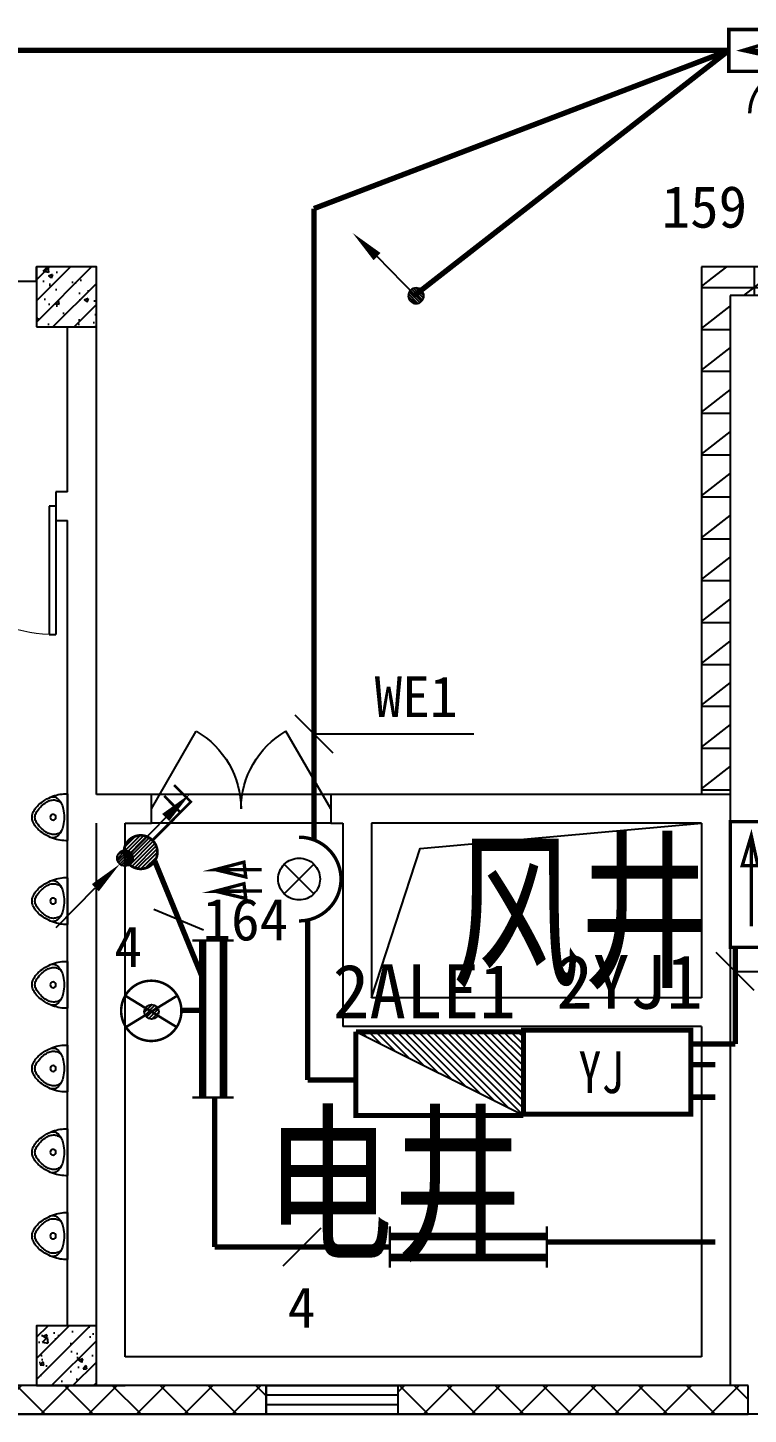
# Model space of a CAD drawing. Header units: millimetres. Extents: x -633009578 to 5705885, y -633235091 to 2571734.
# Drawn here: x 3039496 to 3045520, y 1855760 to 1867349 of the extents above; entities that cross this region are included whole.
import ezdxf

# ---------------------------------------------------------------- set-up
doc = ezdxf.new("R2010")
doc.units = ezdxf.units.MM
doc.header["$LTSCALE"] = 1000
doc.header["$MEASUREMENT"] = 0
doc.linetypes.add('DASH', pattern=[0.35, 0.25, -0.1])
doc.layers.get('0').update_dxf_attribs({"color": 9})
for name, color, linetype in [('000000000000电气', 7, 'Continuous'), ('A-COLUM(柱)', 255, 'Continuous'), ('A-DOOR(门）', 4, 'Continuous'), ('A-F-AREA(计算)', 5, 'Continuous'), ('A-HATH(填充)', 8, 'Continuous'), ('A-LVTY(厨卫)', 8, 'Continuous'), ('A-OTHER(其它)', 192, 'Continuous'), ('A-TEXT(房间)', 243, 'Continuous'), ('A-WALL(墙)', 255, 'Continuous'), ('A-WINDOW（窗）', 4, 'Continuous'), ('WALL', 9, 'Continuous'), ('电-弱电平面-箭头', 3, 'Continuous'), ('电-强电平面-标注', 3, 'Continuous'), ('电-强电平面-线缆', 3, 'Continuous'), ('设备-动力', 3, 'Continuous'), ('设备-照明', 3, 'Continuous'), ('设备-箱柜', 3, 'Continuous')]:
    doc.layers.add(name, color=color, linetype=linetype)
doc.styles.add('_TCH', font='simhei.ttf', dxfattribs={"width": 0.75, "bigfont": 'hztxt.shx'})
doc.styles.add('ELEC-DIM', font='simhei.ttf')
doc.styles.add('IDQSTYLE', font='simhei.ttf', dxfattribs={"width": 0.707, "bigfont": 'hztxt.shx'})
doc.styles.get("Standard").update_dxf_attribs({"font": 'simhei.ttf', "bigfont": 'hztxt.shx'})
doc.styles.add('宋体', font='simhei.ttf')
pattern_1 = [(0, (597621.4751960391, 677977.5160347573), (0, 350), []), (37.875, (598021.4751960391, 677977.5160347573), (-169.61527734408, 218.0766567528281), []), (90, (598021.4751960391, 677977.5160347573), (-450, 2.755455298081545e-14), [])]
pattern_2 = [(45, (597821.4751960391, 677977.5160347573), (-200.0002033111466, 200.0002033111467), []), (135, (597821.4751960391, 677977.5160347573), (-200.0002033111467, -200.0002033111466), [])]

# ---------------------------------------------------------------- blocks, each defined once
blk = doc.blocks.new('HC000078')
at = {"color": 0, "linetype": 'Continuous', "const_width": 0.2}
for points in [[(-3.750000000000028, 1.25), (3.75, 1.25), (3.75, -1.25), (-3.750000000000028, -1.25), (-3.750000000000028, 1.25)], [(2.5, 0), (-2.500000000000028, 0)]]:
    blk.add_lwpolyline(points, dxfattribs=at)
blk.add_lwpolyline([(2.917016710174721, 0), (1.120131515022848, 0.3984556212736834), (1.120131515022848, -0.539087017017323)], close=True, dxfattribs=at)
at = {"color": 0, "style": 'IDQSTYLE', "width": 0.7}
blk.add_attdef('PSFHATT', (5.75, -1.25), '', height=2.5, dxfattribs=at)
blk = doc.blocks.new('HC000064')
at = {"color": 0, "linetype": 'Continuous'}
for p, q in [((-0.8838834764831063, -0.8838834764831063), (0.8838834764831063, 0.8838834764831063)), ((-0.8838834764830494, 0.8838834764831063), (0.8838834764831631, -0.8838834764831063))]:
    blk.add_line(p, q, dxfattribs=at)
at = {"color": 0, "linetype": 'Continuous', "const_width": 0.2}
blk.add_lwpolyline([(5.710751695749348e-14, 2.499999999999886, 0.1989123673796647), (-1.767766952966326, 1.767766952966327, 0.1989123673796613), (-2.5, 1.951292859901378e-16, 0.1989123673796761), (-1.767766952966326, -1.76776695296644, 0.1989123673796782), (5.594010226827932e-14, -2.500000000000227)], format="xyb", dxfattribs=at)
for points in [[(2.226896073527712, 0.5659208660671311), (5.003498004369476, 0.5624686703930024), (3.296463286048663, 1.009912150058199), (3.185957433181557, 0.1260038671447887), (5.003498004369476, 0.5624686703930024)], [(2.224443767981995, -0.721123763554715), (5.001045698823816, -0.7245759592289005), (3.294010980502946, -0.2771324795636474), (3.18350512763584, -1.161040762477114), (5.001045698823816, -0.7245759592289005)]]:
    blk.add_lwpolyline(points, dxfattribs=at)
at = {"color": 0, "linetype": 'Continuous'}
for centre, radius, start, end in [((1.199040866595169e-14, -7.105427357601002e-14), 1.250000000000069, 135.0000000000036, 179.9999999999968), ((-2.259303855112194e-14, -1.740829702612245e-13), 1.250000000000117, 89.99999999999898, 134.9999999999991), ((-9.10937991704941e-14, -1.740829702612245e-13), 1.250000000000117, 45.00000000000085, 89.99999999999582), ((-1.252331571777177e-13, -7.088774012231625e-14), 1.250000000000068, 3.249254662582951e-12, 44.99999999999639), ((-2.284838984678572e-13, -5.684341886080801e-14), 1.250000000000172, 315.0000000000093, 2.605510395054555e-12), ((-2.264854970235319e-14, -5.695444116327053e-14), 1.250000000000034, 179.9999999999974, 225.0000000000007), ((-2.270406085358445e-14, -1.338928967697939e-13), 1.24999999999998, 224.9999999999983, 270.000000000001), ((-9.131584377541913e-14, 3.996802888650564e-15), 1.250000000000118, 270.0000000000042, 315.0000000000028)]:
    blk.add_arc(centre, radius, start, end, dxfattribs=at)
at = {"color": 0, "style": 'IDQSTYLE', "width": 0.7}
blk.add_attdef('PSFHATT', (7.003498004369476, -2.500000010000227), '', height=2.5, dxfattribs=at)
blk = doc.blocks.new('HC000067')
at = {"color": 0, "linetype": 'Continuous'}
for points, const_width in [([(6.25, 0.8328412808464349), (-6.250000000000057, 0.8328412808464349)], 0.6), ([(-6.250000000000057, 1.65), (-6.250000000000057, -1.650000000000057)], 0.2), ([(6.25, 1.65), (6.25, -1.650000000000057)], 0.2), ([(6.25, -0.8328412808464352), (-6.250000000000057, -0.8328412808464352)], 0.6)]:
    blk.add_lwpolyline(points, dxfattribs=dict(at, const_width=const_width))
at = {"color": 0, "style": 'IDQSTYLE', "width": 0.7}
blk.add_attdef('PSFHATT', (8.25, -1.650000000000057), '', height=2.5, dxfattribs=at)
blk = doc.blocks.new('*X159')
at = {"color": 0, "linetype": 'Continuous'}
for p, q in [((292.887994045295, 135.6274459094068), (293.516320533106, 136.2557723972178)), ((292.952224463849, 135.4088336154862), (293.7349328270265, 136.1915419786637)), ((292.9956283900541, 136.0179229666405), (293.1258434758722, 136.1481380524586)), ((293.0755886594741, 135.2493550986367), (293.8944113438761, 136.0681777830387)), ((293.2494900660814, 135.1404137927693), (294.0033526497434, 135.8942763764314)), ((293.4911899527468, 135.0992709669601), (294.0444954755525, 135.6525764897659))]:
    blk.add_line(p, q, dxfattribs=at)
blk = doc.blocks.new('HC000703')
at = {"color": 0, "linetype": 'Continuous', "const_width": 0.2000000000000002}
blk.add_lwpolyline([(-2.399999999999977, 0.05872925643336657, 1), (2.399999999999977, 0.05872925643336657, 1)], format="xyb", close=True, dxfattribs=at)
at = {"color": 0, "linetype": 'Continuous', "const_width": 0.2}
for points in [[(-2.074282131997677, 1.265938284269794), (2.022051310501354, -1.234061715730206)], [(2.074282131997734, 1.265938284269794), (-2.022051310501354, -1.234061715730206)]]:
    blk.add_lwpolyline(points, dxfattribs=at)
at = {"color": 0, "linetype": 'Continuous'}
blk.add_circle((0.02097265619840982, -0.0127996515010409), 0.5796574060804803, dxfattribs=at)
blk.add_arc((3.410605131648481e-12, 0.05872925643825511), 2.400000000004948, 224.6186283858651, 315.1351718326803, dxfattribs=at)
blk.add_blockref('*X159', (-293.4444389024706, -135.6911545353449), dxfattribs=at)
at = {"color": 0, "style": 'IDQSTYLE', "width": 0.7}
blk.add_attdef('PSFHATT', (4.400000009999977, -2.341270753566693), '', height=2.5, dxfattribs=at)
blk = doc.blocks.new('*X123')
at = {"color": 0, "linetype": 'Continuous'}
for p, q in [((236.8433150387835, 319.9990725063215), (241.4210886051158, 324.5768460726538)), ((237.2675791074955, 319.9990725063215), (242.2655414724513, 324.9970348712774)), ((237.6918431762074, 319.9990725063215), (242.2655414724513, 324.5727708025654)), ((235.9947869013596, 319.9990725063215), (239.7240323302681, 323.7283179352299)), ((236.4190509700716, 319.9990725063215), (240.5725604676919, 324.1525820039419)), ((238.1161072449193, 319.9990725063215), (242.2655414724513, 324.1485067338535)), ((238.5403713136312, 319.9990725063215), (242.2655414724513, 323.7242426651416)), ((235.1462587639358, 319.9990725063215), (238.0269760554204, 322.8797897978061)), ((235.5705228326477, 319.9990725063215), (238.8755041928442, 323.304053866518)), ((238.9646353823431, 319.9990725063215), (242.2655414724513, 323.2999785964296)), ((239.3888994510551, 319.9990725063215), (242.2655414724513, 322.8757145277177)), ((234.297730626512, 319.9990725063215), (236.3299197805727, 322.0312616603822)), ((234.7219946952239, 319.9990725063215), (237.1784479179965, 322.4555257290941)), ((239.813163519767, 319.9990725063215), (242.2655414724513, 322.4514504590058)), ((240.2374275884789, 319.9990725063215), (242.2655414724513, 322.0271863902939)), ((233.8734665578, 319.9990725063215), (235.4813916431488, 321.6069975916703)), ((240.6616916571909, 319.9990725063215), (242.2655414724513, 321.6029223215819)), ((233.0249384203761, 319.9990725063215), (233.7843353683011, 320.7584694542464)), ((233.4492024890881, 319.9990725063215), (234.6328635057249, 321.1827335229584)), ((241.0859557259028, 319.9990725063215), (242.2655414724513, 321.17865825287)), ((241.5102197946147, 319.9990725063215), (242.2655414724513, 320.7543941841581)), ((232.6006743516642, 319.9990725063215), (232.9358072308772, 320.3342053855345)), ((241.9344838633266, 319.9990725063215), (242.2655414724513, 320.3301301154461))]:
    blk.add_line(p, q, dxfattribs=at)
blk = doc.blocks.new('HC000431')
at = {"color": 0, "linetype": 'Continuous'}
blk.add_line((5, 2.5), (-5, -2.5), dxfattribs=at)
at = {"color": 0, "linetype": 'Continuous', "const_width": 0.3}
for points in [[(5, 2.5), (-5, 2.5), (-5, -2.5)], [(-5, -2.5), (5, -2.5), (5, 2.5)]]:
    blk.add_lwpolyline(points, dxfattribs=at)
at = {"color": 0, "linetype": 'Continuous'}
blk.add_blockref('*X123', (-237.2655414724513, -322.4990725063215), dxfattribs=at)
at = {"color": 0, "style": 'IDQSTYLE', "width": 0.7}
blk.add_attdef('PSFHATT', (7.000000000000028, -2.5), '', height=2.5, dxfattribs=at)
blk = doc.blocks.new('HC001536')
at = {"color": 0, "linetype": 'Continuous', "const_width": 0.3}
blk.add_lwpolyline([(5, 2.5), (-5, 2.5), (-5, -2.5), (5, -2.5)], close=True, dxfattribs=at)
at = {"color": 0, "style": 'IDQSTYLE', "width": 0.7}
for tag, p in [('AW', (-1.708333333333333, -1.25)), ('PSFHATT', (7, -2.5))]:
    blk.add_attdef(tag, p, '', height=2.5, dxfattribs=at)
blk = doc.blocks.new('*X157')
at = {"color": 0, "linetype": 'Continuous'}
for p, q in [((261.9988066744281, 135.850956910748), (263.2375091559566, 137.0896593922765)), ((262.0234026256783, 135.5927101495236), (263.4957559171792, 137.0650634410244)), ((262.0463461952987, 136.1813391440932), (262.9071269225657, 137.0421198713602)), ((262.0884022348038, 135.3748670461744), (263.7135990205094, 137.00006383188)), ((262.1829592200917, 135.1865813189878), (263.9018847477136, 136.9055068466096)), ((262.3023466942452, 135.0231260806666), (264.0653399860179, 136.7861193724393)), ((262.4446987243758, 134.8826353983226), (264.205830668362, 136.6437673423088)), ((262.6100901587723, 134.7651841202445), (264.3232819464568, 136.478375907929)), ((262.8005700291263, 134.6728212781239), (264.4156447885779, 136.2878960375755)), ((263.0211904412342, 134.6105989777572), (264.4778670889456, 136.0672756254685)), ((263.2836307586351, 134.5901965826834), (264.4982694840214, 135.8048353080697)), ((263.6234742990336, 134.6471974106073), (264.4412686561033, 135.464991767677))]:
    blk.add_line(p, q, dxfattribs=at)
blk = doc.blocks.new('HC000107')
at = {"color": 0, "linetype": 'Continuous', "const_width": 0.2}
for points in [[(0.8838834764831067, 2.133883476483163), (3.75, 5), (5, 3.75)], [(2.898879886034138, 4.275409520972289), (4.191507707965854, 3.019373591507303)]]:
    blk.add_lwpolyline(points, dxfattribs=at)
blk.add_lwpolyline([(0.88388347648322, 0.3661165235168934, 0.1989123673796338), (1.249999999999944, 1.250000000000057, 0.1989123673796269), (0.8838834764831636, 2.13388347648322, 0.1989123673796352), (4.172009959724221e-16, 2.5, 0.1989123673796539), (-0.8838834764831627, 2.13388347648322, 0.1989123673796721), (-1.250000000000056, 1.250000000000057, 0.1989123673796564), (-0.8838834764832764, 0.3661165235168368, 0.198912367379673), (0, 0, 0.198912367379652)], format="xyb", close=True, dxfattribs=at)
at = {"color": 0, "linetype": 'Continuous'}
blk.add_blockref('*X157', (-263.2487560761182, -134.5897099905746), dxfattribs=at)
at = {"color": 0, "style": 'IDQSTYLE', "width": 0.7}
blk.add_attdef('PSFHATT', (7, -1e-08), '', height=2.5, dxfattribs=at)
blk = doc.blocks.new('*X134')
at = {"color": 0, "linetype": 'Continuous'}
for p, q in [((192.590110055903, 446.7242872143482), (193.9264208598343, 448.0605980182795)), ((192.6512440212146, 447.2096852483717), (193.4410228258108, 447.9994640529679)), ((192.666080612941, 446.3759937026742), (194.2747143715083, 447.9846274612416)), ((192.8122309321682, 446.0978799531896), (194.552828120993, 447.8384771420143)), ((193.0126674313866, 445.874052383696), (194.7766556904866, 447.6380406427959)), ((193.2651240367983, 445.7022449203958), (194.9484631537868, 447.3855840373842)), ((193.5780466605768, 445.5909034754624), (195.0598045987202, 447.0726614136058)), ((193.9838870800477, 445.5724798262212), (195.0782282479613, 446.6668209941349))]:
    blk.add_line(p, q, dxfattribs=at)
blk = doc.blocks.new('HC001445')
at = {"color": 0, "linetype": 'Continuous'}
for p, q in [((0.1320978050268309, 0.05776119327106244), (3.237590705501646, 3.232738715067399)), ((-5.469508829517324, -5.531426259851287), (-2.364015929042509, -2.356448738054951))]:
    blk.add_line(p, q, dxfattribs=at)
for points in [[(3.237590705501646, 3.232738715067399, 0.8, 0, 0), (5.189490166405335, 5.119309791711203, 0, 0, 0)], [(-2.364015929042509, -2.356448738054951, 0.8, 0, 0), (-0.4121164681388194, -0.4698776614111466, 0, 0, 0)]]:
    blk.add_lwpolyline(points, format="xyseb", dxfattribs=at)
blk.add_circle((0, 0), 0.625, dxfattribs=at)
at = {"color": 0, "linetype": 'Continuous', "xscale": 0.5, "yscale": 0.5, "zscale": 0.5}
blk.add_blockref('*X134', (-96.91845018383214, -223.4069038532592), dxfattribs=at)
at = {"color": 0, "style": 'IDQSTYLE', "width": 0.7}
blk.add_attdef('PSFHATT', (7.189490166405335, -5.531426259851287), '', height=2.5, dxfattribs=at)
blk = doc.blocks.new('*X130')
at = {"color": 0, "linetype": 'Continuous'}
for p, q in [((192.587376364835, 446.7215535232801), (193.8713933576327, 448.0055705160779)), ((192.6509968705344, 446.3609099602676), (194.2320369206452, 447.9419500103785)), ((192.6864539319484, 447.2448951591055), (193.3480517218074, 447.9064929489645)), ((192.7889704286661, 446.0746194496875), (194.5183274312254, 447.8039764522467)), ((192.9823694457329, 445.8437543980423), (194.7491924828706, 447.61057743518)), ((193.2275231399996, 445.664644023597), (194.9283028573159, 447.3654237409133)), ((193.5311577474, 445.5440145622856), (195.0489323186273, 447.0617891335129)), ((193.9202347052458, 445.5088274514194), (195.0841194294935, 446.6727121756671)), ((194.6075199946775, 445.7718486721392), (194.8210982087737, 445.9854268862354))]:
    blk.add_line(p, q, dxfattribs=at)
blk = doc.blocks.new('HC001441')
at = {"color": 0, "linetype": 'Continuous'}
blk.add_line((0, -0.05776119327242668), (3.105492900474815, 3.117216328523909), dxfattribs=at)
blk.add_lwpolyline([(3.105492900474815, 3.117216328523909, 0.8, 0, 0), (5.057392361378561, 5.003787405167827, 0, 0, 0)], format="xyseb", dxfattribs=at)
blk.add_circle((0, 0), 0.625, dxfattribs=at)
at = {"color": 0, "linetype": 'Continuous', "xscale": 0.5, "yscale": 0.5, "zscale": 0.5}
blk.add_blockref('*X130', (-96.91845018383279, -223.3780232566237), dxfattribs=at)
at = {"color": 0, "style": 'IDQSTYLE', "width": 0.7}
blk.add_attdef('PSFHATT', (7.057392361378561, -0.62500001), '', height=2.5, dxfattribs=at)
blk = doc.blocks.new('$plan$00000387')
for points in [[(-195.1053413768082, -0.0007896247711869364), (195.1053413768082, 0.0007896247707321891, -0.056281), (192.2349483853259, -62.07158893748328, -0.051243), (175.2703486377404, -125.5748806645047, -0.047086), (143.6831082538288, -189.724628874892, -0.038643), (109.2489721777902, -237.0609902997553, -0.050944), (77.11679163034205, -267.7759659795192, -0.073316), (36.52038586093977, -290.7338367186967, -0.092337), (0.001018339326947171, -297.5362265440604, -0.092337), (-36.51803354920821, -290.7341323159712, -0.073316), (-77.11462417741222, -267.776590178973, -0.050944), (-109.2474259731857, -237.0618745823472, -0.038643), (-143.6819452275654, -189.7257908973352, -0.047086), (-175.269704824098, -125.5762993672297, -0.051243), (-192.2348186147988, -62.07314493917374, -0.056281)], [(0.0004063761161887669, -146.3291454144546, 0.999985), (0.0002089799604618747, -97.55313528460101, 0.999985)]]:
    blk.add_lwpolyline(points, format="xyb", close=True)
for points in [[(-169.3906686580854, -140.1226315288268, -0.078162), (-170.9980199055512, -114.6377667698976, -0.158684), (-159.1263041735847, -87.15485956814655, -0.087457), (-117.404978437914, -53.84085994681891, -0.073385), (-70.49119853318143, -36.56470876068397, -0.051629), (0.0003042701246158686, -29.26612660759247), (0.0003042701246158686, -29.26612660759247, -0.051629), (70.49149449189827, -36.56413818386, -0.073385), (117.4050415866323, -53.83990962471171, -0.087457), (159.1270096202247, -87.15357250312127, -0.158684), (170.9989478331345, -114.6363836417117, -0.078162), (169.3918028553499, -140.1212604160505)], [(117.0630501052547, -53.65384373908455, -0.099174), (138.5356947175851, -84.86577428893679, -0.110283), (144.8304822659725, -118.461657304113, -0.092873), (136.0170142026468, -157.9354627454745, -0.05733), (119.0399966660161, -187.626263302564, -0.037877), (85.37168024390257, -226.8225566132141, -0.072182), (35.33205354717484, -264.1794573646985, -0.124936), (0.001291311165005027, -273.1480356215775), (0.001291311165005027, -273.1480356215775, -0.124936), (-35.32991617790412, -264.1797433356796, -0.072182), (-85.36984427394054, -226.8232476352587, -0.037877), (-119.0384779452529, -187.6272268447183, -0.05733), (-136.0157358103124, -157.9365637070459, -0.092873), (-144.8298950764129, -118.4628296054302, -0.110283), (-138.5353804395845, -84.8668946738876, -0.099174), (-117.0629874684723, -53.65479130090807)]]:
    blk.add_lwpolyline(points, format="xyb")
blk = doc.blocks.new('$TCHSYS$WIN2D')
for p, q in [((-0.5, 0.5), (0.5, 0.5)), ((-0.5, 0.5), (-0.4999999999999999, -0.5)), ((0.5, 0.5), (0.4999999999999998, -0.5)), ((0.5, 0.1666666666666666), (-0.5, 0.1666666666666666)), ((0.5, -0.1666666666666667), (-0.5, -0.1666666666666667)), ((-0.4999999999999999, -0.5), (0.5, -0.5))]:
    blk.add_line(p, q)
blk = doc.blocks.new('$DorLib2D$00000001')
for p, q in [((0.45, 0.9750000000000001), (0.5000000000000002, 0.9750000000000001)), ((0.45, 0), (0.45, 0.9750000000000001)), ((0.5, 0), (0.5, 0.9750000000000001)), ((0.5, 0), (0.45, 0))]:
    blk.add_line(p, q)
at = {"lineweight": 13}
blk.add_arc((0.475, 0), 0.975, 91.4692835813538, 180, dxfattribs=at)
blk = doc.blocks.new('$DorLib2D$00000231')
at = {"color": 0}
for p, q in [((-0.4999999999999947, 7.105427357601002e-15), (-0.2500000000000284, 0.4330127018921708)), ((0.5000000000000053, 7.105427357601002e-15), (0.250000000000032, 0.4330127018921708))]:
    blk.add_line(p, q, dxfattribs=at)
for centre, radius, start, end in [((-0.4999999999996803, 3.055333763768431e-13), 0.499999999999681, 0, 59.99999999996344), ((0.5000000000000426, -2.486899575160351e-14), 0.4999999999999835, 120.0000000000366, 180)]:
    blk.add_arc(centre, radius, start, end, dxfattribs=at)
blk = doc.blocks.new('_FZH')
h = blk.add_hatch()
h.set_pattern_fill('钢筋混凝土', color=256, scale=0.1, style=0)
h.set_pattern_definition([(45, (0, 0), (-0.1767766952966369, 0.1767766952966369), []), (50, (0, 0), (0.7172601826007535, -0.06275213498259512), [0.07500000000000001, -0.8250000000000001]), (355, (0, 0), (-0.138751333613, 0.7521921337000119), [0.06, -0.66]), (100.4514, (0.05977168000000001, -0.00522934), (0.5785093817140216, 0.6894395420609536), [0.06374019, -0.701142112]), (46.1842, (0, 0.2), (1.067241048625645, -0.1655190143290181), [0.1125, -1.2375]), (96.6356, (0.088936745, 0.186206693), (0.9346627055487033, 0.9741178709004418), [0.095610288, -1.051713]), (351.1842, (0, 0.2), (0.9346619451336272, 0.9741186009253247), [0.09000000000000001, -0.9900000000000001]), (21, (0.1, 0.15), (0.5969070521184617, -0.4026188906653388), [0.07500000000000001, -0.8250000000000001]), (326, (0.1, 0.15), (0.2433153319215824, 0.7251500450468529), [0.06, -0.66]), (71.4514, (0.149742233, 0.116448394), (0.84022262858149, 0.3225304967099524), [0.06374019, -0.701142112]), (37.50000000000001, (0, 0), (0.01215985531729062, 0.3328938538313115), [0, -0.652, 0, -0.67, 0, -0.6625000000000001]), (7.499999999999999, (0, 0), (0.2630695374421486, 0.3944117118823603), [0, -0.382, 0, -0.637, 0, -0.2525]), (-32.5, (-0.223, 0), (0.533822436172409, -0.02255487173437976), [0, -0.25, 0, -0.78, 0, -1.035]), (-42.5, (-0.323, 0), (0.5831861693423862, 0.1001049823323177), [0, -0.325, 0, -0.518, 0, -0.735])])
h.paths.add_polyline_path([(-0.5, -0.5), (0.5, -0.5), (0.5, 0.5), (-0.5, 0.5)])
blk.add_lwpolyline([(-0.5, -0.5), (0.5, -0.5), (0.5, 0.5), (-0.5, 0.5)], close=True)

msp = doc.modelspace()

# ---------------------------------------------------------------- hatches: boundary and pattern name
at = {"layer": 'A-HATH(填充)'}
h = msp.add_hatch(dxfattribs=at)
h.set_pattern_fill('空心砖', color=256, scale=100, style=0)
h.set_pattern_definition(pattern_1)
h.paths.add_polyline_path([(3049269.994031765, 1865109.596922392), (3049269.994031765, 1865349.596922394), (3045129.994032404, 1865349.596922433), (3045369.994032389, 1865109.596922396)])
h = msp.add_hatch(dxfattribs=at)
h.set_pattern_fill('空心砖', color=256, scale=100, style=0)
h.set_pattern_definition(pattern_1)
h.paths.add_polyline_path([(3045369.994032389, 1865109.596922396), (3045129.994032404, 1865349.596922433), (3045129.994032429, 1860939.596922133), (3045369.994032429, 1860939.596922133)])
h = msp.add_hatch(dxfattribs=at)
h.set_pattern_fill('多孔材料', color=256, scale=100, style=0)
h.set_pattern_definition(pattern_2)
h.paths.add_polyline_path([(3039209.994031488, 1855759.596922417), (3041489.994030979, 1855759.596922419), (3041489.994030979, 1855999.596922434), (3039209.994031488, 1855999.596922434)])
h = msp.add_hatch(dxfattribs=at)
h.set_pattern_fill('多孔材料', color=256, scale=100, style=0)
h.set_pattern_definition(pattern_2)
h.paths.add_polyline_path([(3042589.994030979, 1855759.596922419), (3045520.033320327, 1855759.596922422), (3045520.033320327, 1855999.596922433), (3042589.994030979, 1855999.596922433)])

# ---------------------------------------------------------------- linework, layer by layer
at = {"layer": 'A-DOOR(门）'}
for p, q in [((3042029.994028427, 1860939.596922102), (3040529.994028427, 1860939.596922102)), ((3042029.994028427, 1860699.596922102), (3040529.994028427, 1860699.596922102))]:
    msp.add_line(p, q, dxfattribs=at)
at = {"layer": 'A-F-AREA(计算)'}
msp.add_lwpolyline([(3029879.971570265, 1991839.59697076), (3164159.971570265, 1991839.59697076), (3164159.971570265, 1855759.59697076), (3029879.971570265, 1855759.59697076)], close=True, dxfattribs=at)
at = {"layer": 'A-OTHER(其它)'}
msp.add_lwpolyline([(3042369.994032494, 1859239.596922089), (3042776.868837573, 1860488.814120962), (3045129.994032494, 1860699.596922128)], dxfattribs=at)
at = {"layer": 'A-WALL(墙)'}
for p, q in [((3049269.994031977, 1865349.596922378), (3045129.994032404, 1865349.596922433)), ((3045129.994032404, 1865349.596922433), (3045129.994032429, 1860939.596922133)), ((3049269.994031977, 1865109.596922444), (3045369.994032389, 1865109.596922396)), ((3045369.994032389, 1865109.596922396), (3045369.994032429, 1860939.596922133)), ((3039829.994031787, 1863469.596922203), (3039829.994031678, 1864849.596922453)), ((3040069.994031765, 1863349.596922211), (3040069.99403176, 1864849.596922453)), ((3039829.994031787, 1863469.596922203), (3039729.994031488, 1863469.596922208)), ((3039729.994031488, 1863469.596922208), (3039729.994031488, 1863229.596922038)), ((3040069.994031775, 1860939.596921102), (3040069.994031765, 1863349.596922211)), ((3039729.994031488, 1863229.596922038), (3039829.994031786, 1863229.596922156)), ((3039829.994031765, 1860819.596922102), (3039829.994031786, 1863229.596922156)), ((3040189.994031764, 1860939.596922102), (3040069.994031775, 1860939.596921102)), ((3040529.994028437, 1860939.596922179), (3040189.994031764, 1860939.596922102)), ((3040529.994028436, 1860699.596922239), (3040529.994028437, 1860939.596922179)), ((3042249.994032508, 1860939.596922102), (3042029.994028436, 1860939.596922179)), ((3042029.994028436, 1860939.596922179), (3042029.994028437, 1860699.596922239)), ((3045369.994032494, 1860939.596922134), (3042249.994032508, 1860939.596922102)), ((3045369.994032429, 1860939.596922133), (3045129.994032429, 1860939.596922133)), ((3045369.994032494, 1860939.596922134), (3045369.994032428, 1859119.596922102)), ((3039829.994031765, 1856499.596922424), (3039829.994031765, 1860819.596922102)), ((3040069.994031764, 1856119.59692243), (3040069.994031745, 1860699.596921101)), ((3040069.994031745, 1860699.596921101), (3040069.994031828, 1860699.596921101)), ((3040069.994031765, 1856499.596922424), (3040069.994031828, 1860699.596921101)), ((3040309.994031761, 1856239.596922443), (3040309.994031761, 1860699.596922266)), ((3040309.994031761, 1860699.596922266), (3040529.994028436, 1860699.596922239)), ((3042029.994028437, 1860699.596922239), (3042129.994032494, 1860699.596922266)), ((3042129.994032494, 1860699.596922266), (3042129.994032494, 1858999.596922082)), ((3045129.994032494, 1860699.596921965), (3042369.994032494, 1860699.596921965)), ((3042369.994032494, 1860699.596921965), (3042369.994032494, 1859239.596922089)), ((3045129.994032494, 1860699.596921965), (3045129.994032494, 1859239.596922089)), ((3045129.994032494, 1859239.596922089), (3042369.994032494, 1859239.596922089)), ((3045369.994032428, 1859119.596922102), (3045369.994032527, 1855999.596922377)), ((3045129.994032501, 1858999.596922082), (3042129.994032494, 1858999.596922082)), ((3045129.994032501, 1858999.596922082), (3045129.994032501, 1856239.596922443)), ((3045129.994032501, 1856239.596922443), (3040309.994031761, 1856239.596922443)), ((3040069.994031764, 1855999.596922424), (3040069.994031764, 1856119.59692243)), ((3040069.994031764, 1855999.596922424), (3040309.994031764, 1855999.596922424)), ((3045369.994032527, 1855999.596922377), (3040309.994031674, 1855999.596922377)), ((3040309.994031764, 1855999.596922424), (3040309.994031674, 1855999.596922377))]:
    msp.add_line(p, q, dxfattribs=at)
at = {"layer": 'A-WINDOW（窗）', "linetype": 'DASH'}
for p, q in [((3039569.994031765, 1865229.596922424), (3039569.994031765, 1865349.596922424)), ((3037569.994031765, 1865229.596922424, 800), (3039569.994031765, 1865229.596922424, 800))]:
    msp.add_line(p, q, dxfattribs=at)
at = {"layer": 'WALL'}
for p, q in [((3041489.994030979, 1855999.596922434), (3039209.994031488, 1855999.596922434)), ((3041489.994030979, 1855759.596922419), (3041489.994030979, 1855999.596922434)), ((3045520.033320327, 1855999.596922433), (3042589.994030979, 1855999.596922433)), ((3042589.994030979, 1855999.596922433), (3042589.994030979, 1855759.596922419)), ((3045520.033320327, 1855759.596922422), (3045520.033320327, 1855999.596922433)), ((3039209.994031488, 1855759.596922417), (3041489.994030979, 1855759.596922419)), ((3042589.994030979, 1855759.596922419), (3045520.033320327, 1855759.596922422))]:
    msp.add_line(p, q, dxfattribs=at)
at = {"layer": '电-强电平面-标注'}
for p, q in [((3041729.764575241, 1861605.099025767), (3042047.962626775, 1861286.900974233)), ((3041888.863601008, 1861446), (3042249.5, 1861446)), ((3042249.5, 1861446), (3043225.449367089, 1861446)), ((3040551.025763513, 1859981.229209488), (3040966.054838738, 1859807.30144656)), ((3045570.099025767, 1859302.400974233), (3045251.900974233, 1859620.599025767)), ((3045411, 1859461.5), (3045899, 1859461.5)), ((3041632.162499028, 1856998.88800843), (3041950.360550561, 1857317.086059965))]:
    msp.add_line(p, q, dxfattribs=at)
at = {"layer": '电-强电平面-线缆', "color": 1, "linetype": 'Continuous', "const_width": 45}
for points in [[(3035253.447928197, 1867158.98396521), (3045357.447928197, 1867158.98396521)], [(3041888.863601008, 1865837), (3045357.447928197, 1867158.98396521)], [(3042736.889562611, 1865116.336366951), (3045357.447928197, 1867158.98396521)], [(3041888.863601008, 1860560.515612099), (3041888.863601008, 1865837)], [(3040958.622825725, 1859405.508257662), (3040558.457776526, 1860383.022398386)], [(3041836.613104935, 1858554), (3041836.613104935, 1859890.50021236)], [(3045411, 1859662.700469417), (3045411, 1858855.5)], [(3040781.143096942, 1859136.785293268), (3040958.622825725, 1859136.785293268)], [(3045040.258229062, 1858855.5), (3045411, 1858855.5)], [(3045040.258229062, 1858681.5), (3045244.994032438, 1858681.5)], [(3041836.613104935, 1858554), (3042240.258229062, 1858554)], [(3041059.376641167, 1857157.987034197), (3041059.376641167, 1858407.655165204)], [(3045040.258229062, 1858410), (3045244.994032438, 1858410)], [(3042523.146408422, 1857157.987034197), (3041059.376641167, 1857157.987034197)], [(3043835.646408422, 1857200.5), (3045244.994032438, 1857200.5)]]:
    msp.add_lwpolyline(points, dxfattribs=at)

# ---------------------------------------------------------------- block references
at = {"layer": 'A-COLUM(柱)', "xscale": 500, "yscale": 500, "zscale": 500}
for p in [(3039819.994031765, 1865099.596922424), (3039819.994031765, 1856249.596922424)]:
    msp.add_blockref('_FZH', p, dxfattribs=at)
at = {"layer": 'A-DOOR(门）', "xscale": -1100, "yscale": 1100, "zscale": 1100, "rotation": 180}
msp.add_blockref('$DorLib2D$00000001', (3039179.994031699, 1863349.596922211), dxfattribs=at)
at = {"layer": 'A-DOOR(门）', "xscale": -1500, "yscale": 1500, "zscale": 1500}
msp.add_blockref('$DorLib2D$00000231', (3041279.994028427, 1860819.596922102), dxfattribs=at)
at = {"layer": 'A-LVTY(厨卫)', "rotation": 270}
for p in [(3039829.993242139, 1860749.596864064), (3039829.993242139, 1860049.596864064), (3039829.993242139, 1859349.596864064), (3039829.993242139, 1858649.596864064), (3039829.993242139, 1857949.596864064), (3039829.993242139, 1857249.596864064)]:
    msp.add_blockref('$plan$00000387', p, dxfattribs=at)
at = {"layer": 'A-WINDOW（窗）', "xscale": 1100, "yscale": 240, "zscale": 1100}
msp.add_blockref('$TCHSYS$WIN2D', (3042039.994030923, 1855879.596922424), dxfattribs=at)
at = {"layer": '电-弱电平面-箭头', "color": 4, "yscale": 105, "zscale": 105}
for name, p, xscale in [('HC001441', (3042742.815475766, 1865108.353235483), -105), ('HC001445', (3040309.605934739, 1860407.9131248), 105)]:
    msp.add_blockref(name, p, dxfattribs=dict(at, xscale=xscale))
at = {"layer": '设备-动力', "xscale": 105, "yscale": 105, "zscale": 105}
msp.add_blockref('HC000703', (3040529.198457556, 1859125.336800786), dxfattribs=at)
at = {"layer": '设备-照明'}
for name, p, xscale, yscale, zscale, rotation in [('HC000078', (3045882.447928197, 1867158.98396521), 140, 140, 140, 180), ('HC000064', (3045882.447928197, 1866633.98396521), 140, 140, 140, 270), ('HC000107', (3040300.297471299, 1860458.109962394), -112, 112, 112, 270), ('HC000078', (3045544.994032438, 1860187.700469417), -140, 140, 140, 270), ('HC000064', (3041765.1199143, 1860233.120590757), -140, 140, 140, 359.9999999999998), ('HC000067', (3041046.071160214, 1859063.905165204), 105, 105, 105, 90)]:
    msp.add_blockref(name, p, dxfattribs=dict(at, xscale=xscale, yscale=yscale, zscale=zscale, rotation=rotation))
at = {"layer": '设备-照明', "xscale": 105, "yscale": 105, "zscale": 105}
msp.add_blockref('HC000067', (3043179.396408422, 1857157.987034197), dxfattribs=at)
at = {"layer": '设备-箱柜', "xscale": -140, "yscale": 140, "zscale": 140, "rotation": 180}
msp.add_blockref('HC000431', (3042940.258229062, 1858606.590432593), dxfattribs=at)
at = {"layer": '设备-箱柜'}
ref = msp.add_blockref('HC001536', (3044340.258229062, 1858618.783530217), dxfattribs=dict(at, xscale=140, yscale=140, zscale=140))
ref.add_attrib('AW', 'YJ', (3044101.091562396, 1858443.783530217), dxfattribs={"layer": '0', "color": 0, "height": 350, "width": 0.8})

# ---------------------------------------------------------------- texts
at = {"layer": '000000000000电气', "color": 4, "lineweight": 35, "style": '宋体'}
for s, p in [('159', (3044796.005494108, 1865677.527893445)), ('164', (3040958.622825725, 1859720.155165204))]:
    msp.add_text(s, height=350, dxfattribs=at).set_placement(p)
at = {"layer": 'A-TEXT(房间)', "style": '_TCH', "width": 0.75}
for s, p in [('风井', (3043038.44800366, 1859437.780831673)), ('电井', (3041477.858255595, 1857158.286353319))]:
    msp.add_text(s, height=1050, dxfattribs=at).set_placement(p)
at = {"layer": '电-强电平面-标注', "style": 'ELEC-DIM'}
for s, height, p in [('WE1', 339.8734177215189, (3042395.702531645, 1861588.405063291)), ('4', 339.8734177215189, (3040220.565939699, 1859498.780955145)), ('2ALE1', 450, (3042046.198931232, 1859070.069165301)), ('2YJ1', 450, (3043915.739474952, 1859148.973141894)), ('4', 339.8734177215189, (3041669.742537455, 1856482.987034197))]:
    msp.add_text(s, height=height, dxfattribs=at).set_placement(p)

doc.saveas('drawing.dxf')
